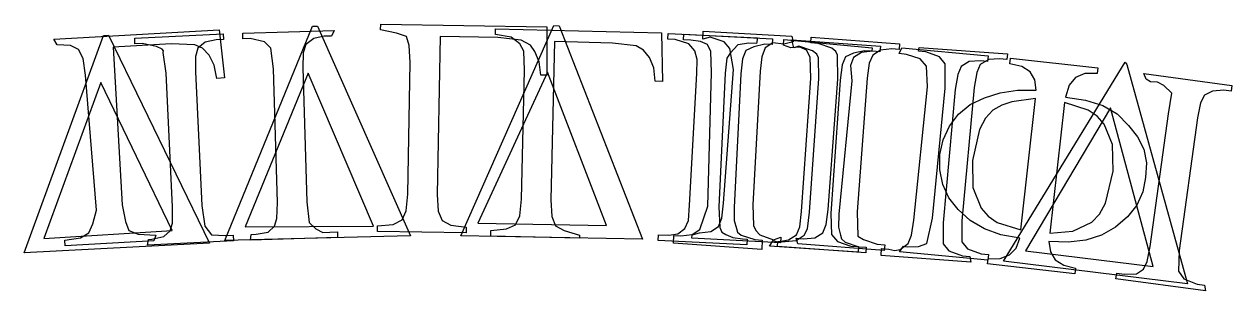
# Model space of a CAD drawing. Header units: millimetres. Extents: x -330 to 330, y -330 to 331.
# Drawn here: x -25.7 to 48, y 314.4 to 330.6 of the extents above; entities that cross this region are included whole.
import ezdxf

# ---------------------------------------------------------------- set-up
doc = ezdxf.new("R2010")
doc.units = ezdxf.units.MM
for name, color, linetype in [('Layer 1', 7, 'Continuous'), ('Layer 1 (2)', 7, 'Continuous'), ('Layer 1 (3)', 7, 'Continuous')]:
    doc.layers.add(name, color=color, linetype=linetype)

msp = doc.modelspace()

# ---------------------------------------------------------------- linework, layer by layer
at = {"layer": 'Layer 1'}
for p, q in [((-25.658, 316.713, -90), (-20.823, 329.944, -90)), ((-20.823, 329.944, -90), (-20.507, 329.964, -90)), ((-20.507, 329.964, -90), (-14.369, 317.298, -90)), ((-13.422, 317.463, -90), (-8.086, 330.5, -90)), ((-8.086, 330.5, -90), (-7.77, 330.508, -90)), ((-7.77, 330.508, -90), (-2.115, 317.742, -90)), ((3.072, 329.997, -90), (3.08, 330.341, -90)), ((4.029375, 329.843125, -90), (3.072, 329.997, -90)), ((3.08, 330.341, -90), (13.197, 330.099, -90)), ((4.56, 329.432, -90), (4.029375, 329.843125, -90)), ((13.197, 330.099, -90), (13.257, 327.15, -90)), ((14.539, 329.674, -90), (14.557, 330.018, -90)), ((14.557, 330.018, -90), (19.954, 329.743, -90)), ((4.791, 328.98025, -90), (4.56, 329.432, -90)), ((6.672, 329.567, -90), (6.441, 319.942, -90)), ((10.205, 329.482, -90), (6.672, 329.567, -90)), ((11.639, 329.304, -90), (10.205, 329.482, -90)), ((12.092, 329.0495, -90), (11.639, 329.304, -90)), ((14.985, 329.651, -90), (14.539, 329.674, -90)), ((15.559125, 329.573125, -90), (14.985, 329.651, -90)), ((15.993, 329.385, -90), (15.559125, 329.573125, -90)), ((16.189, 328.966, -90), (15.993, 329.385, -90)), ((18.808875, 329.254375, -90), (18.334, 329.025, -90)), ((19.481, 329.423, -90), (18.808875, 329.254375, -90)), ((19.936, 329.399, -90), (19.481, 329.423, -90)), ((19.954, 329.743, -90), (19.936, 329.399, -90)), ((21.258, 329.197, -90), (21.142, 329.671, -90)), ((21.142, 329.671, -90), (26.532, 329.289, -90)), ((21.563, 329.296, -90), (21.258, 329.197, -90)), ((22.4, 329.013, -90), (21.563, 329.296, -90)), ((26.532, 329.289, -90), (26.508, 328.946, -90)), ((27.686, 328.851, -90), (27.849, 329.193, -90)), ((27.849, 329.193, -90), (33.1, 328.705, -90)), ((4.848, 327.834, -90), (4.791, 328.98025, -90)), ((12.464, 328.6, -90), (12.092, 329.0495, -90)), ((12.715875, 327.966125, -90), (12.464, 328.6, -90)), ((16.245, 327.697, -90), (16.189, 328.966, -90)), ((18.133875, 328.527, -90), (18.029, 327.606, -90)), ((18.334, 329.025, -90), (18.133875, 328.527, -90)), ((22.668, 328.81275, -90), (22.4, 329.013, -90)), ((22.753, 328.587, -90), (22.668, 328.81275, -90)), ((22.784, 327.316, -90), (22.753, 328.587, -90)), ((24.898, 328.603, -90), (24.71625, 328.1095, -90)), ((25.3795, 328.911625, -90), (24.898, 328.603, -90)), ((26.053, 328.978, -90), (25.3795, 328.911625, -90)), ((26.508, 328.946, -90), (26.053, 328.978, -90)), ((28.131, 328.786, -90), (27.686, 328.851, -90)), ((28.963, 328.511, -90), (28.131, 328.786, -90)), ((29.335, 328.078, -90), (28.963, 328.511, -90)), ((31.939875, 328.35, -90), (31.453, 328.051, -90)), ((32.615, 328.403, -90), (31.939875, 328.35, -90)), ((33.068, 328.362, -90), (32.615, 328.403, -90)), ((33.1, 328.705, -90), (33.068, 328.362, -90)), ((-8.351, 327.646, -90), (-12.196, 318.284, -90)), ((-4.357, 318.327, -90), (-8.351, 327.646, -90)), ((4.656, 319.985, -90), (4.848, 327.834, -90)), ((12.811, 327.159, -90), (12.715875, 327.966125, -90)), ((16.022, 319.559, -90), (16.245, 327.697, -90)), ((18.029, 327.606, -90), (17.615, 319.468, -90)), ((24.71625, 328.1095, -90), (24.785, 327.19, -90)), ((29.394, 326.807, -90), (29.335, 328.078, -90)), ((31.453, 328.051, -90), (31.24625, 327.56225, -90)), ((42.6, 327.626, -90), (47.955, 326.894, -90)), ((42.739, 327.285, -90), (42.6, 327.626, -90)), ((-20.978, 327.082, -90), (-24.464, 317.58, -90)), ((-16.638, 318.072, -90), (-20.978, 327.082, -90)), ((13.257, 327.15, -90), (12.811, 327.159, -90)), ((22.209, 319.188, -90), (22.784, 327.316, -90)), ((24.785, 327.19, -90), (23.99, 319.063, -90)), ((31.24625, 327.56225, -90), (31.092, 326.646, -90)), ((42.996, 327.12, -90), (42.739, 327.285, -90)), ((43.4215, 327.096875, -90), (42.996, 327.12, -90)), ((43.814, 326.887, -90), (43.4215, 327.096875, -90)), ((44.29, 326.439, -90), (43.814, 326.887, -90)), ((47.955, 326.894, -90), (47.908, 326.553, -90)), ((28.576, 318.692, -90), (29.394, 326.807, -90)), ((31.092, 326.646, -90), (30.355, 318.531, -90)), ((44.086, 325.17, -90), (44.29, 326.439, -90)), ((46.28, 326.316, -90), (46.03825, 325.83725, -90)), ((46.78, 326.55325, -90), (46.28, 326.316, -90)), ((47.457, 326.615, -90), (46.78, 326.55325, -90)), ((47.908, 326.553, -90), (47.457, 326.615, -90)), ((46.03825, 325.83725, -90), (45.855, 324.928, -90)), ((42.983, 317.096, -90), (44.086, 325.17, -90)), ((45.855, 324.928, -90), (44.753, 316.855, -90)), ((4.55025, 318.968625, -90), (4.656, 319.985, -90)), ((6.441, 319.942, -90), (6.497375, 318.921875, -90)), ((15.535, 318.139, -90), (16.022, 319.559, -90)), ((4.293, 318.412, -90), (4.55025, 318.968625, -90)), ((6.497375, 318.921875, -90), (6.724, 318.354, -90)), ((17.615, 319.468, -90), (17.6145, 318.672125, -90)), ((22.0875, 318.18075, -90), (22.209, 319.188, -90)), ((23.99, 319.063, -90), (23.974625, 318.267, -90)), ((-24.464, 317.58, -90), (-16.638, 318.072, -90)), ((-12.196, 318.284, -90), (-4.357, 318.327, -90)), ((2.778, 317.732, -90), (2.787, 318.076, -90)), ((2.787, 318.076, -90), (3.74925, 318.1645, -90)), ((3.74925, 318.1645, -90), (4.293, 318.412, -90)), ((6.724, 318.354, -90), (7.24925, 318.059125, -90)), ((7.24925, 318.059125, -90), (8.199, 317.777, -90)), ((15.0695, 317.821625, -90), (15.535, 318.139, -90)), ((17.6145, 318.672125, -90), (17.752, 318.198, -90)), ((17.752, 318.198, -90), (17.814, 317.975, -90)), ((21.885, 317.775, -90), (22.0875, 318.18075, -90)), ((23.974625, 318.267, -90), (24.107, 317.792, -90)), ((28.437125, 317.775625, -90), (28.576, 318.692, -90)), ((30.355, 318.531, -90), (30.361, 317.26, -90)), ((-14.369, 317.298, -90), (-25.658, 316.713, -90)), ((-2.115, 317.742, -90), (-13.422, 317.463, -90)), ((8.191, 317.602, -90), (2.778, 317.732, -90)), ((8.199, 317.777, -90), (8.191, 317.602, -90)), ((13.915, 317.288, -90), (13.933, 317.765, -90)), ((19.313, 316.92, -90), (13.915, 317.288, -90)), ((13.933, 317.765, -90), (14.379, 317.742, -90)), ((14.379, 317.742, -90), (15.0695, 317.821625, -90)), ((17.814, 317.975, -90), (18.041, 317.779, -90)), ((18.041, 317.779, -90), (18.875, 317.513, -90)), ((18.875, 317.513, -90), (19.33, 317.49, -90)), ((19.33, 317.49, -90), (19.313, 316.92, -90)), ((20.251, 317.089, -90), (20.275, 317.401, -90)), ((20.275, 317.401, -90), (20.721, 317.401, -90)), ((20.721, 317.401, -90), (21.40125, 317.466875, -90)), ((21.40125, 317.466875, -90), (21.885, 317.775, -90)), ((24.107, 317.792, -90), (24.160625, 317.566125, -90)), ((24.160625, 317.566125, -90), (24.383, 317.365, -90)), ((24.383, 317.365, -90), (25.211, 317.083, -90)), ((27.734875, 316.920625, -90), (28.224, 317.286, -90)), ((28.224, 317.286, -90), (28.437125, 317.775625, -90)), ((25.642, 316.707, -90), (20.251, 317.089, -90)), ((25.211, 317.083, -90), (25.666, 317.051, -90)), ((25.666, 317.051, -90), (25.642, 316.707, -90)), ((26.577, 316.539, -90), (26.608, 316.975, -90)), ((32.05, 316.143, -90), (26.577, 316.539, -90)), ((26.608, 316.975, -90), (27.053, 316.934, -90)), ((27.053, 316.934, -90), (27.418078, 316.855266, -90)), ((27.418078, 316.855266, -90), (27.734875, 316.920625, -90)), ((30.361, 317.26, -90), (30.714, 316.826, -90)), ((30.714, 316.826, -90), (31.537, 316.527, -90)), ((42.802875, 316.187, -90), (42.983, 317.096, -90)), ((44.753, 316.855, -90), (44.701, 315.585, -90)), ((31.537, 316.527, -90), (31.991, 316.486, -90)), ((31.991, 316.486, -90), (32.05, 316.143, -90)), ((42.568, 315.707, -90), (42.802875, 316.187, -90)), ((40.893, 315.129, -90), (40.94, 315.469, -90)), ((46.346, 314.397, -90), (40.893, 315.129, -90)), ((40.94, 315.469, -90), (41.382, 315.409, -90)), ((41.382, 315.409, -90), (42.15125, 315.430875, -90)), ((42.15125, 315.430875, -90), (42.568, 315.707, -90)), ((44.701, 315.585, -90), (45.034, 315.136, -90)), ((45.034, 315.136, -90), (45.843, 314.8, -90)), ((45.843, 314.8, -90), (46.294, 314.738, -90)), ((46.294, 314.738, -90), (46.346, 314.397, -90))]:
    msp.add_line(p, q, dxfattribs=at)
at = {"layer": 'Layer 1 (2)'}
for p, q in [((-3.929, 330.285), (-3.923, 330.63)), ((-3.923, 330.63), (6.196, 330.466)), ((-23.848, 329.724), (-13.77, 330.295)), ((-13.77, 330.295), (-13.453, 327.354)), ((-2.960625, 330.090375), (-3.929, 330.285)), ((-2.359, 329.889), (-2.960625, 330.090375)), ((-2.192625, 329.3225), (-2.359, 329.889)), ((-0.293, 329.883), (-0.482, 320.257)), ((3.208, 329.825), (-0.293, 329.883)), ((4.643, 329.658), (3.208, 329.825)), ((6.196, 330.466), (6.194, 327.516)), ((15.716, 329.723), (15.735, 330.2)), ((16.162, 329.832), (15.716, 329.723)), ((15.735, 330.2), (21.131, 329.906)), ((17.004, 329.563), (16.162, 329.832)), ((21.131, 329.906), (21.207, 329.562)), ((22.288, 329.487), (22.314, 329.83)), ((22.314, 329.83), (27.703, 329.429)), ((-23.655, 329.38), (-23.848, 329.724)), ((-22.830875, 329.32275), (-23.655, 329.38)), ((-22.339, 329.093), (-22.830875, 329.32275)), ((-22.06375, 328.545125), (-22.339, 329.093)), ((-16.703, 329.44), (-20.232, 329.24)), ((-20.232, 329.24), (-19.689, 319.628)), ((-15.261, 329.377), (-16.703, 329.44)), ((-14.788375, 329.16), (-15.261, 329.377)), ((-14.381, 328.742), (-14.788375, 329.16)), ((-2.138, 328.303), (-2.192625, 329.3225)), ((5.213375, 329.346625), (4.643, 329.658)), ((5.474, 328.961), (5.213375, 329.346625)), ((17.363, 329.143), (17.004, 329.563)), ((17.572, 327.873), (17.363, 329.143)), ((19.508, 329.193), (19.306875, 328.638625)), ((19.98425, 329.488), (19.508, 329.193)), ((20.657, 329.414), (19.98425, 329.488)), ((21.207, 329.562), (20.657, 329.414)), ((22.733, 329.454), (22.288, 329.487)), ((23.57, 329.168), (22.733, 329.454)), ((23.816, 328.96675), (23.57, 329.168)), ((26.549, 329.055625), (26.067, 328.749)), ((27.223, 329.12), (26.549, 329.055625)), ((27.678, 329.086), (27.223, 329.12)), ((27.703, 329.429), (27.678, 329.086)), ((28.859, 328.986), (28.891, 329.212)), ((28.891, 329.212), (34.272, 328.822)), ((-21.925, 327.533), (-22.06375, 328.545125)), ((-14.078875, 328.130125), (-14.381, 328.742)), ((5.730625, 328.328875), (5.474, 328.961)), ((5.832, 327.522), (5.730625, 328.328875)), ((19.306875, 328.638625), (19.198, 327.776)), ((23.921, 328.74), (23.816, 328.96675)), ((23.948, 327.292), (23.921, 328.74)), ((26.067, 328.749), (25.85525, 328.256125)), ((29.304, 328.945), (28.859, 328.986)), ((30.135, 328.642), (29.304, 328.945)), ((30.477, 328.208), (30.135, 328.642)), ((33.140375, 328.471), (32.623, 328.174)), ((33.786, 328.522), (33.140375, 328.471)), ((34.24, 328.479), (33.786, 328.522)), ((34.272, 328.822), (34.24, 328.479)), ((-13.92, 327.333), (-14.078875, 328.130125)), ((-2.268, 320.286), (-2.138, 328.303)), ((16.972, 319.737), (17.572, 327.873)), ((19.198, 327.776), (18.755, 319.64)), ((25.85525, 328.256125), (25.729, 327.338)), ((30.478, 326.725), (30.477, 328.208)), ((32.401625, 327.68575), (32.256, 326.77)), ((32.623, 328.174), (32.401625, 327.68575)), ((34.034, 316.204), (41.448, 328.312)), ((41.448, 328.312), (41.548, 328.181)), ((41.548, 328.181), (45.259, 314.813)), ((-21.255, 319.301), (-21.925, 327.533)), ((-13.453, 327.354), (-13.92, 327.333)), ((6.194, 327.516), (5.832, 327.522)), ((23.344, 319.344), (23.948, 327.292)), ((25.729, 327.338), (25.125, 319.212)), ((29.713, 318.825), (30.478, 326.725)), ((32.256, 326.77), (31.491, 318.657)), ((40.551, 325.529), (35.368, 316.836)), ((43.15, 315.871), (40.551, 325.529)), ((-2.3655, 319.2685), (-2.268, 320.286)), ((-0.482, 320.257), (-0.418125, 319.237)), ((-19.689, 319.628), (-19.472375, 318.6155)), ((16.86575, 318.81525), (16.972, 319.737)), ((18.755, 319.64), (18.807, 318.37)), ((-21.46875, 318.4775), (-21.255, 319.301)), ((-2.619, 318.71), (-2.3655, 319.2685)), ((-0.418125, 319.237), (-0.187, 318.67)), ((16.671, 318.318), (16.86575, 318.81525)), ((23.219625, 318.425), (23.344, 319.344)), ((25.125, 319.212), (25.152, 317.727)), ((29.356, 317.274), (29.713, 318.825)), ((-21.708, 317.93), (-21.46875, 318.4775)), ((-19.472375, 318.6155), (-19.279, 318.068)), ((-19.279, 318.068), (-18.716875, 317.83775)), ((-4.128, 318.018), (-4.122, 318.362)), ((1.285, 317.93), (-4.128, 318.018)), ((-4.122, 318.362), (-3.160125, 318.4445)), ((-3.160125, 318.4445), (-2.619, 318.71)), ((-0.187, 318.67), (0.3405, 318.4015)), ((0.3405, 318.4015), (1.291, 318.274)), ((1.291, 318.274), (1.285, 317.93)), ((16.1925, 318.00225), (16.671, 318.318)), ((18.807, 318.37), (18.93925, 318.067375)), ((18.93925, 318.067375), (19.175, 317.806)), ((23.015, 317.932), (23.219625, 318.425)), ((31.491, 318.657), (31.493, 317.386)), ((-23.182, 317.474), (-22.229375, 317.622125)), ((-23.163, 317.131), (-23.182, 317.474)), ((-17.758, 317.436), (-23.163, 317.131)), ((-22.229375, 317.622125), (-21.708, 317.93)), ((-18.716875, 317.83775), (-17.641, 317.78)), ((-17.641, 317.78), (-17.758, 317.436)), ((15.049, 317.606), (15.068, 317.806)), ((20.445, 317.312), (15.049, 317.606)), ((15.068, 317.806), (15.513, 317.925)), ((15.513, 317.925), (16.1925, 318.00225)), ((19.175, 317.806), (20.009, 317.497)), ((20.009, 317.497), (20.464, 317.655)), ((20.464, 317.655), (20.445, 317.312)), ((21.491, 317.252), (21.404, 317.595)), ((21.404, 317.595), (21.85, 317.562)), ((21.85, 317.562), (22.530375, 317.625125)), ((22.530375, 317.625125), (23.015, 317.932)), ((25.152, 317.727), (25.512, 317.513)), ((25.512, 317.513), (26.339, 317.228)), ((28.865625, 317.1045), (29.356, 317.274)), ((31.493, 317.386), (31.844, 316.951)), ((26.768, 316.851), (21.491, 317.252)), ((26.339, 317.228), (26.794, 317.194)), ((26.794, 317.194), (26.768, 316.851)), ((27.707, 316.772), (27.946, 317.114)), ((33.087, 316.264), (27.707, 316.772)), ((27.946, 317.114), (28.184, 317.073)), ((28.184, 317.073), (28.865625, 317.1045)), ((31.844, 316.951), (32.666, 316.65)), ((32.666, 316.65), (33.12, 316.607)), ((33.12, 316.607), (33.087, 316.264)), ((35.368, 316.836), (43.15, 315.871)), ((45.259, 314.813), (34.034, 316.204))]:
    msp.add_line(p, q, dxfattribs=at)
at = {"layer": 'Layer 1 (3)'}
for p, q in [((0.967, 317.75, -140), (6.632, 330.541, -140)), ((6.632, 330.541, -140), (6.948, 330.535, -140)), ((6.948, 330.535, -140), (12.04, 317.533, -140)), ((-18.92, 329.78, -140), (-13.522, 330.045, -140)), ((-13.522, 330.045, -140), (-13.505, 329.701, -140)), ((-12.329, 330.091, -140), (-6.77, 330.249, -140)), ((-12.319, 329.747, -140), (-12.329, 330.091, -140)), ((-7.372, 329.892, -140), (-8.003, 329.7585, -140)), ((-6.917, 329.905, -140), (-7.372, 329.892, -140)), ((-6.77, 330.249, -140), (-6.917, 329.905, -140)), ((13.576, 329.714, -140), (13.592, 330.058, -140)), ((13.592, 330.058, -140), (19.038, 329.798, -140)), ((19.038, 329.798, -140), (18.974, 329.455, -140)), ((-18.903, 329.436, -140), (-18.92, 329.78, -140)), ((-18.457, 329.458, -140), (-18.903, 329.436, -140)), ((-17.591, 329.277, -140), (-18.457, 329.458, -140)), ((-17.254875, 329.10525, -140), (-17.591, 329.277, -140)), ((-17.155766, 329.005312, -140), (-17.254875, 329.10525, -140)), ((-15.062, 329.168, -140), (-15.21125, 328.65325, -140)), ((-14.62125, 329.53175, -140), (-15.062, 329.168, -140)), ((-13.96, 329.678, -140), (-14.62125, 329.53175, -140)), ((-13.505, 329.701, -140), (-13.96, 329.678, -140)), ((-11.872, 329.76, -140), (-12.319, 329.747, -140)), ((-11.01, 329.562, -140), (-11.872, 329.76, -140)), ((-10.617, 329.173, -140), (-11.01, 329.562, -140)), ((-10.46, 327.913, -140), (-10.617, 329.173, -140)), ((-8.484, 329.403, -140), (-8.64325, 328.891375, -140)), ((-8.003, 329.7585, -140), (-8.484, 329.403, -140)), ((14.021, 329.693, -140), (13.576, 329.714, -140)), ((14.866, 329.429, -140), (14.021, 329.693, -140)), ((15.227, 329.011, -140), (14.866, 329.429, -140)), ((17.846125, 329.368375, -140), (17.372, 328.866, -140)), ((18.519, 329.477, -140), (17.846125, 329.368375, -140)), ((18.974, 329.455, -140), (18.519, 329.477, -140)), ((20.626, 329.358, -140), (20.649, 329.701, -140)), ((21.071, 329.191, -140), (20.626, 329.358, -140)), ((20.649, 329.701, -140), (26.041, 329.197, -140)), ((21.643875, 329.22375, -140), (21.071, 329.191, -140)), ((22.036, 329.045, -140), (21.643875, 329.22375, -140)), ((26.041, 329.197, -140), (26.017, 328.984, -140)), ((-17.191, 328.896, -140), (-17.155766, 329.005312, -140)), ((-17.008, 327.638, -140), (-17.191, 328.896, -140)), ((-15.21125, 328.65325, -140), (-15.224, 327.726, -140)), ((-8.64325, 328.891375, -140), (-8.675, 327.965, -140)), ((15.360875, 328.486375, -140), (15.227, 329.011, -140)), ((15.347, 327.622, -140), (15.360875, 328.486375, -140)), ((17.1735, 328.550875, -140), (17.071, 327.656, -140)), ((17.372, 328.866, -140), (17.1735, 328.550875, -140)), ((22.262, 328.62, -140), (22.036, 329.045, -140)), ((22.295, 327.349, -140), (22.262, 328.62, -140)), ((24.408, 328.639, -140), (24.199, 328.145125, -140)), ((24.88875, 328.860125, -140), (24.408, 328.639, -140)), ((25.563, 329.016, -140), (24.88875, 328.860125, -140)), ((26.017, 328.984, -140), (25.563, 329.016, -140)), ((34.42, 328.225, -140), (34.459, 328.567, -140)), ((34.459, 328.567, -140), (39.784, 327.974, -140)), ((-16.609, 319.5, -140), (-17.008, 327.638, -140)), ((-15.224, 327.726, -140), (-14.825, 319.587, -140)), ((-10.221, 319.768, -140), (-10.46, 327.913, -140)), ((-8.675, 327.965, -140), (-8.436, 319.82, -140)), ((6.243, 327.701, -140), (1.992, 318.516, -140)), ((9.832, 318.366, -140), (6.243, 327.701, -140)), ((14.897, 319.602, -140), (15.347, 327.622, -140)), ((17.071, 327.656, -140), (16.68, 319.517, -140)), ((24.199, 328.145125, -140), (24.077, 327.226, -140)), ((35.145438, 328.054406, -140), (34.42, 328.225, -140)), ((35.65675, 327.72725, -140), (35.145438, 328.054406, -140)), ((35.953937, 327.243719, -140), (35.65675, 327.72725, -140)), ((39.003797, 327.621125, -140), (38.434625, 327.38975, -140)), ((39.745, 327.632, -140), (39.003797, 327.621125, -140)), ((39.784, 327.974, -140), (39.745, 327.632, -140)), ((21.732, 319.22, -140), (22.295, 327.349, -140)), ((24.077, 327.226, -140), (23.514, 319.097, -140)), ((36.037, 326.604, -140), (35.953937, 327.243719, -140)), ((38.037391, 326.9165, -140), (37.812, 326.18, -140)), ((38.434625, 327.38975, -140), (38.037391, 326.9165, -140)), ((32.01, 325.738, -140), (32.869703, 326.153719, -140)), ((32.869703, 326.153719, -140), (33.827375, 326.44775, -140)), ((33.827375, 326.44775, -140), (34.883109, 326.603406, -140)), ((34.883109, 326.603406, -140), (36.037, 326.604, -140)), ((37.812, 326.18, -140), (39.040516, 326.005781, -140)), ((31.286047, 325.144766, -140), (32.01, 325.738, -140)), ((33.393, 325.387, -140), (32.941484, 324.898375, -140)), ((33.928141, 325.708156, -140), (33.393, 325.387, -140)), ((34.537625, 325.9065, -140), (33.928141, 325.708156, -140)), ((35.98, 326.096, -140), (34.537625, 325.9065, -140)), ((35.091, 318.108, -140), (35.98, 326.096, -140)), ((37.755, 325.858, -140), (36.866, 317.911, -140)), ((39.200828, 325.402984, -140), (37.755, 325.858, -140)), ((39.040516, 326.005781, -140), (40.092125, 325.67575, -140)), ((39.747006, 325.026713, -140), (39.200828, 325.402984, -140)), ((40.092125, 325.67575, -140), (40.966922, 325.170594, -140)), ((30.737125, 324.418875, -140), (31.286047, 325.144766, -140)), ((32.941484, 324.898375, -140), (32.582875, 324.2245, -140)), ((40.175375, 324.551875, -140), (39.747006, 325.026713, -140)), ((40.966922, 325.170594, -140), (41.665, 324.471, -140)), ((30.363141, 323.593047, -140), (30.737125, 324.418875, -140)), ((32.582875, 324.2245, -140), (32.144, 322.321, -140)), ((40.678734, 323.308328, -140), (40.175375, 324.551875, -140)), ((41.665, 324.471, -140), (42.207953, 323.776359, -140)), ((30.164, 322.7, -140), (30.363141, 323.593047, -140)), ((40.711, 321.676, -140), (40.678734, 323.308328, -140)), ((42.207953, 323.776359, -140), (42.588625, 323.011125, -140)), ((30.155203, 321.768, -140), (30.164, 322.7, -140)), ((42.588625, 323.011125, -140), (42.761734, 322.184578, -140)), ((30.337375, 320.8735, -140), (30.155203, 321.768, -140)), ((32.144, 322.321, -140), (32.175844, 320.683688, -140)), ((42.761734, 322.184578, -140), (42.682, 321.306, -140)), ((40.26, 319.74175, -140), (40.711, 321.676, -140)), ((42.682, 321.306, -140), (42.526078, 320.413125, -140)), ((30.710609, 320.054, -140), (30.337375, 320.8735, -140)), ((32.175844, 320.683688, -140), (32.67775, 319.4255, -140)), ((42.526078, 320.413125, -140), (42.155375, 319.611, -140)), ((-16.6195, 318.523625, -140), (-16.609, 319.5, -140)), ((-14.825, 319.587, -140), (-14.642, 318.33, -140)), ((-10.24975, 318.799875, -140), (-10.221, 319.768, -140)), ((-8.436, 319.82, -140), (-8.278, 318.559, -140)), ((14.834625, 318.6805, -140), (14.897, 319.602, -140)), ((16.68, 319.517, -140), (16.741, 318.247, -140)), ((31.275, 319.347, -140), (30.710609, 320.054, -140)), ((39.890594, 319.064313, -140), (40.26, 319.74175, -140)), ((42.155375, 319.611, -140), (41.593984, 318.899625, -140)), ((-10.403, 318.329, -140), (-10.24975, 318.799875, -140)), ((21.612625, 318.30125, -140), (21.732, 319.22, -140)), ((23.514, 319.097, -140), (23.547, 317.827, -140)), ((32.004375, 318.684359, -140), (31.275, 319.347, -140)), ((32.67775, 319.4255, -140), (33.104918, 318.943383, -140)), ((33.104918, 318.943383, -140), (33.649531, 318.561812, -140)), ((39.425, 318.58, -140), (39.890594, 319.064313, -140)), ((41.593984, 318.899625, -140), (40.866, 318.279, -140)), ((-17.15175, 317.69425, -140), (-16.762, 318.058, -140)), ((-16.762, 318.058, -140), (-16.6195, 318.523625, -140)), ((-14.642, 318.33, -140), (-14.233, 317.809, -140)), ((-10.788625, 317.973875, -140), (-10.403, 318.329, -140)), ((-8.278, 318.559, -140), (-7.876, 318.171, -140)), ((-7.876, 318.171, -140), (-7.459625, 317.956375, -140)), ((1.992, 318.516, -140), (9.832, 318.366, -140)), ((14.192375, 317.863, -140), (14.605, 318.182, -140)), ((14.605, 318.182, -140), (14.834625, 318.6805, -140)), ((16.741, 318.247, -140), (16.874375, 317.97425, -140)), ((21.41, 317.807, -140), (21.612625, 318.30125, -140)), ((32.874, 318.172375, -140), (32.004375, 318.684359, -140)), ((33.883875, 317.810953, -140), (32.874, 318.172375, -140)), ((33.649531, 318.561812, -140), (35.091, 318.108, -140)), ((36.866, 317.911, -140), (38.27225, 318.025375, -140)), ((38.27225, 318.025375, -140), (39.425, 318.58, -140)), ((40.866, 318.279, -140), (40.009906, 317.793219, -140)), ((-18.131, 317.182, -140), (-18.083, 317.526, -140)), ((-12.904, 317.446, -140), (-18.131, 317.182, -140)), ((-18.083, 317.526, -140), (-17.873, 317.548, -140)), ((-17.873, 317.548, -140), (-17.15175, 317.69425, -140)), ((-14.233, 317.809, -140), (-13.376, 317.768, -140)), ((-13.376, 317.768, -140), (-12.921, 317.79, -140)), ((-12.921, 317.79, -140), (-12.904, 317.446, -140)), ((-11.855, 317.483, -140), (-11.812, 317.827, -140)), ((-6.558, 317.641, -140), (-11.855, 317.483, -140)), ((-11.812, 317.827, -140), (-11.523, 317.84, -140)), ((-11.523, 317.84, -140), (-10.788625, 317.973875, -140)), ((-7.459625, 317.956375, -140), (-7.023, 317.972, -140)), ((-7.023, 317.972, -140), (-6.568, 317.985, -140)), ((-6.568, 317.985, -140), (-6.558, 317.641, -140)), ((12.04, 317.533, -140), (0.967, 317.75, -140)), ((12.987, 317.459, -140), (13.004, 317.803, -140)), ((18.385, 317.2, -140), (12.987, 317.459, -140)), ((13.004, 317.803, -140), (13.638, 317.781, -140)), ((13.638, 317.781, -140), (14.192375, 317.863, -140)), ((16.874375, 317.97425, -140), (17.112, 317.829, -140)), ((17.112, 317.829, -140), (17.537125, 317.64225, -140)), ((17.537125, 317.64225, -140), (18.125, 317.565, -140)), ((18.125, 317.565, -140), (18.402, 317.544, -140)), ((18.402, 317.544, -140), (18.385, 317.2, -140)), ((19.778, 317.118, -140), (20.006, 317.462, -140)), ((20.006, 317.462, -140), (20.247, 317.383, -140)), ((20.247, 317.383, -140), (20.927125, 317.491875, -140)), ((20.927125, 317.491875, -140), (21.41, 317.807, -140)), ((23.547, 317.827, -140), (23.909, 317.401, -140)), ((23.909, 317.401, -140), (24.738, 317.119, -140)), ((35.034, 317.6, -140), (33.883875, 317.810953, -140)), ((34.809031, 316.994047, -140), (35.034, 317.6, -140)), ((36.809, 317.402, -140), (36.895438, 316.761859, -140)), ((37.981219, 317.354531, -140), (36.809, 317.402, -140)), ((39.04825, 317.485, -140), (37.981219, 317.354531, -140)), ((40.009906, 317.793219, -140), (39.04825, 317.485, -140)), ((25.169, 316.745, -140), (19.778, 317.118, -140)), ((24.738, 317.119, -140), (25.193, 317.088, -140)), ((25.193, 317.088, -140), (25.169, 316.745, -140)), ((33.842344, 316.367141, -140), (34.41175, 316.584125, -140)), ((34.41175, 316.584125, -140), (34.809031, 316.994047, -140)), ((36.895438, 316.761859, -140), (37.19375, 316.278375, -140)), ((33.063, 316.032, -140), (33.101, 316.34, -140)), ((38.388, 315.439, -140), (33.063, 316.032, -140)), ((33.101, 316.34, -140), (33.842344, 316.367141, -140)), ((37.19375, 316.278375, -140), (37.703938, 315.951453, -140)), ((37.703938, 315.951453, -140), (38.426, 315.781, -140)), ((38.426, 315.781, -140), (38.388, 315.439, -140))]:
    msp.add_line(p, q, dxfattribs=at)

doc.saveas('drawing.dxf')
